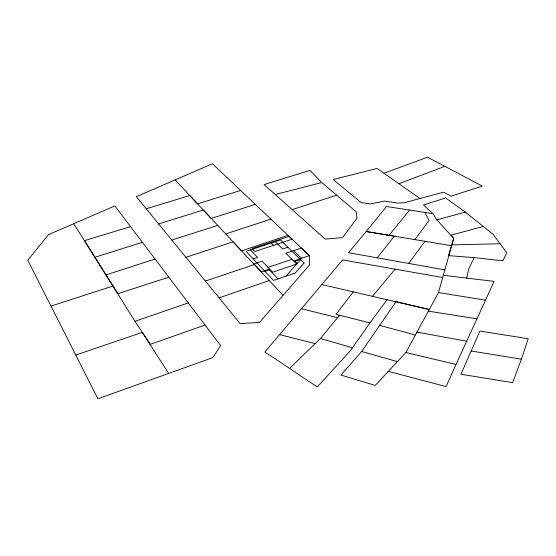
<?xml version="1.0" encoding="UTF-8"?>
<svg xmlns="http://www.w3.org/2000/svg" width="556" height="556" viewBox="0 0 556 556"><rect width="100%" height="100%" fill="white"/><g stroke="black" fill="none" stroke-linecap="round" stroke-linejoin="round"><path stroke-width="0.83" d="M466.644 278.083L468.75 268.77L474.171 257.63L502.881 260.778L506.773 252.688L493.026 234.257L465.358 212.121L445.571 197.922L423.47 205.011L432.964 213.664L436.801 219.842L453.689 238.302L438.496 292.581L405.88 352.539L375.23 385.419L340.911 375.098L361.671 351.496L396.094 301.623L429.065 309.497L322.021 284.596M474.171 257.63L448.595 255.642L453.689 238.302M521.403 359.183L512.674 382.667L460.945 374.223L479.911 331.07L528.2 338.708L521.403 359.183L471.182 350.989M443.167 275.269L494.027 281.371C478.188 316.51 461.827 351.399 446.079 386.566L388.137 371.332M442.569 277.507L342.614 259.909L264.83 352.108C282.552 363.297 299.635 375.613 317.365 386.865L350.28 350.864L369.955 322.925L387.226 299.538M444.897 269.882L348.487 252.709L366.147 231.518L414.929 239.622L429.01 220.426L424.965 212.434M408.653 263.468L425.006 241.255L451.562 245.766M353.317 291.865L336.046 314.335L369.955 322.925M377.17 257.859L394.329 236.161L366.147 231.518L386.51 206.519L432.964 213.664M389.068 235.306L409.605 210.071M289.495 368.419L320.478 338.479L339.431 315.384L337.492 317.733L301.79 308.795M372.562 296.216L395.149 269.16M285.874 276.193L300.629 259.645M398.916 183.737L444.869 166.341L482.337 186.114L451.208 196.115L443.521 192.174L404.372 202.718L397.714 203.079L384.627 201.098L370.338 203.948L361.171 202.634L333.176 179.532L377.114 168.44L419.995 198.52M383.981 173.263L427.543 157.209L444.869 166.341M168.621 373.444L97.891 398.791L27.8 260.236L48.476 234.625L114.842 205.928L220.6 345.547L212.913 357.584L168.621 373.444L142.294 332.349L75.769 355.062M205.067 325.017L150.245 344.352L134.976 321.305L84.442 240.685L130.507 226.639M134.976 321.305L188.296 302.902M219.085 297.849L269.243 280.551M269.577 269.055L261.48 271.794L254.064 263.864L262.064 261.188L272.6 272.218L296.716 264.03L285.784 253.251L301.387 248.032L309.365 255.6L309.518 264.99L259.527 322.362L240.199 323.661L136.331 196.657L212.441 163.763L309.379 255.593L293.582 260.938M264.976 271.397L269.451 269.882L278.028 278.883M300.393 259.416L295.083 261.209L297.293 263.384M205.352 281.051L254.314 264.559M268.013 267.415L291.956 259.332M287.987 235.327L241.561 250.909L203.308 210.008L158.634 223.936M253.133 258.825L257.518 257.365L250.429 249.922M287.883 247.267L282.67 248.998L275.283 241.735M225.68 233.937L270.904 219.147M185.919 257.268L233.096 241.853L283.073 295.34M292.178 209.619L336.672 195.219M73.733 223.707L106.05 274.9L155.089 259.04M50.992 306.078L113.07 285.999L117.948 293.658L168.822 277.194M255.301 204.365L211.197 218.452L189.77 195.524L146.242 208.778M171.825 240.067L217.723 225.43M94.881 257.247L142.433 242.326M240.616 190.451L197.588 203.885L175.147 179.88M436.801 219.842L465.358 212.121M483.393 226.438L451.076 235.153L452.904 237.169M275.248 194.51L321.722 182.549L356.111 211.697L357.015 218.181L342.572 237.593L325.225 239.108L264.107 184.571L310.005 170.386L321.722 182.549M451.826 244.855L499.997 243.792M428.28 311.131L476.937 318.838M414.929 239.622L425.006 241.255M438.496 292.581L485.367 300.136M416.722 332.057L466.957 341.294M405.88 352.539L455.802 364.375M279.772 334.684L315.155 343.615M379.755 325.364L415.214 335.004M361.671 351.496L397.387 361.615M320.478 338.479L352.601 347.806M293.603 250.631L301.498 258.262M270.682 242.409L273.621 245.335M106.05 274.9L113.07 285.999M304.069 262.981L295.25 272.982L273.489 280.433L246.086 251.354L280.439 240.039L304.069 262.981M289.078 236.363L252.049 248.546L254.898 251.52L292.102 239.226L289.078 236.363"/></g></svg>
